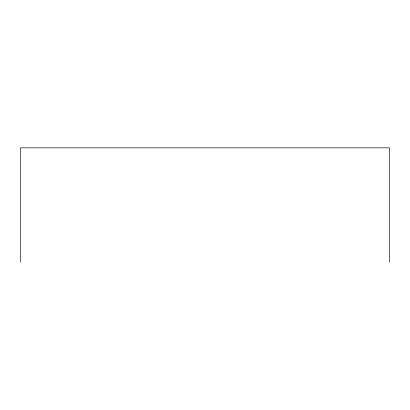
<?xml version="1.0" encoding="UTF-8"?>
<svg xmlns="http://www.w3.org/2000/svg" width="410" height="410" viewBox="0 0 410 410"><rect width="100%" height="100%" fill="white"/><g stroke="black" fill="none" stroke-linecap="round" stroke-linejoin="round"><path stroke-width="0.61" d="M389.5 262.164L389.5 147.836L20.5 147.836L20.5 262.164"/></g></svg>
